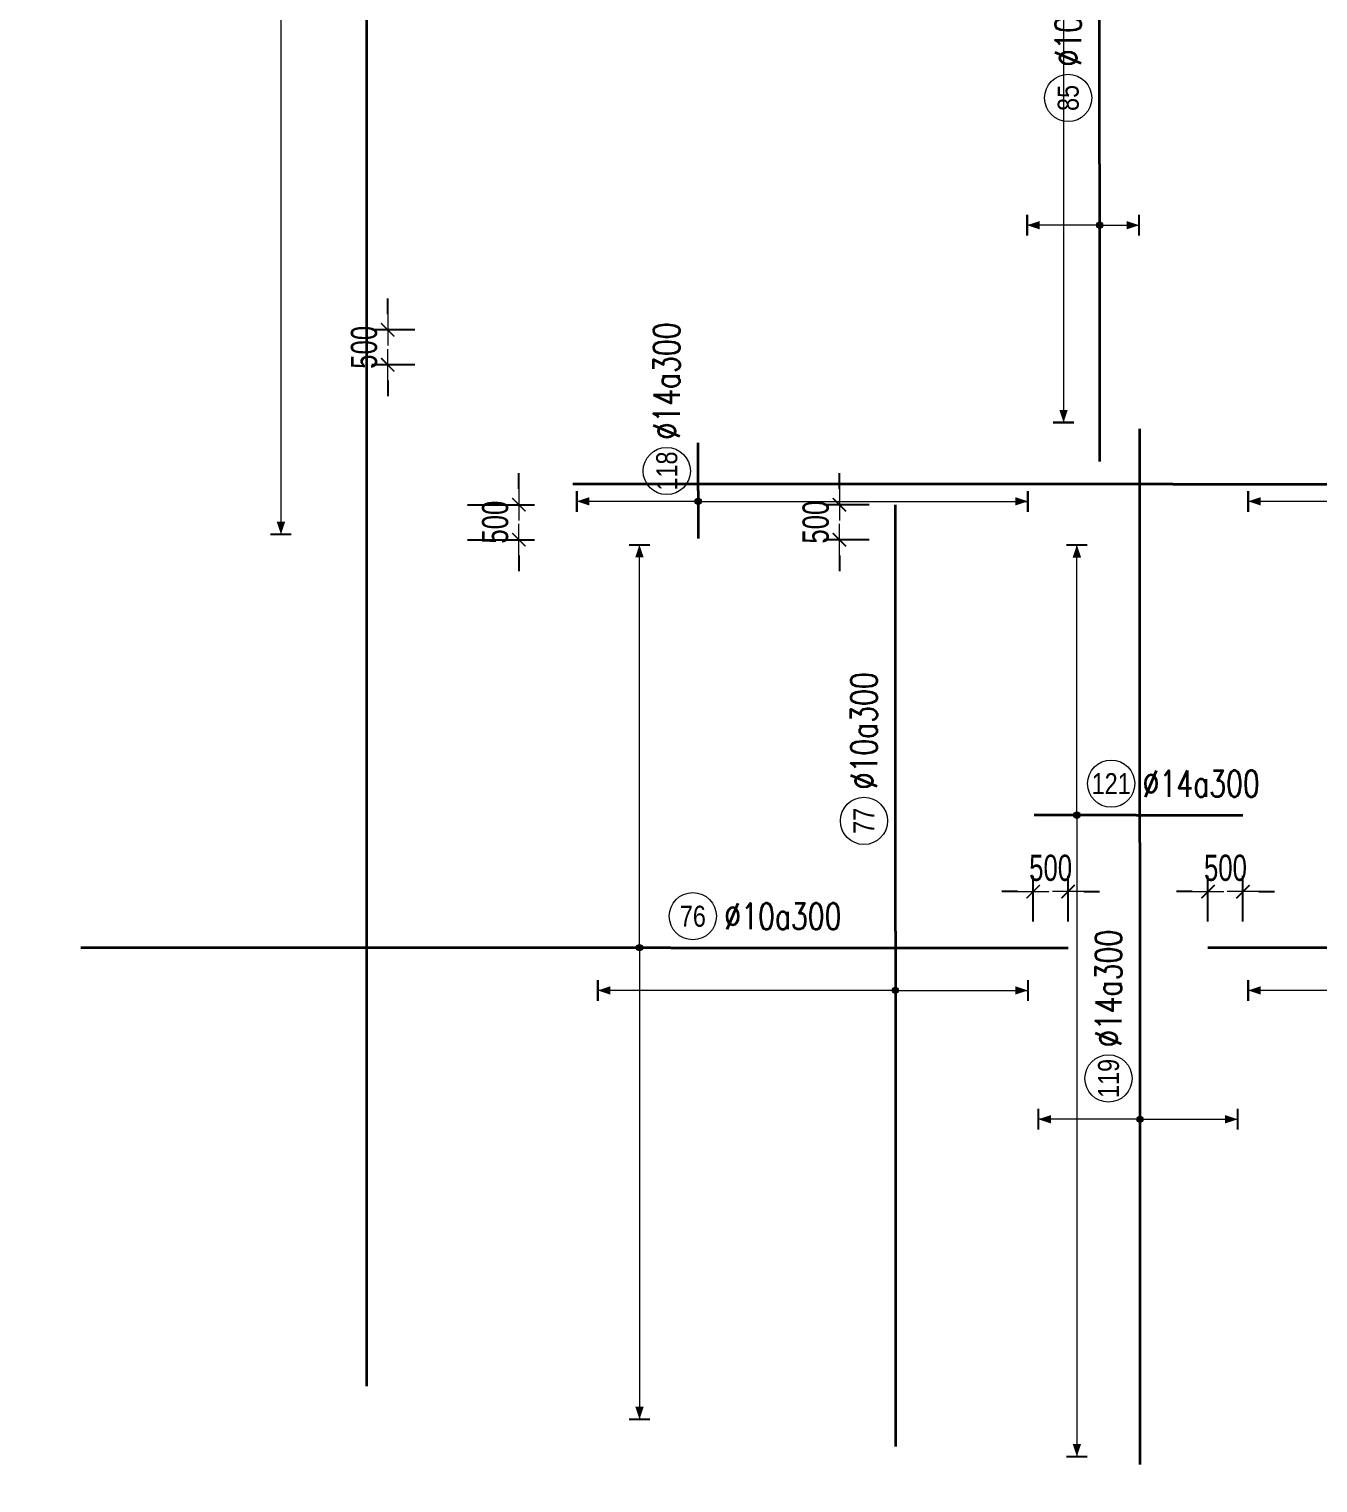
# Model space of a CAD drawing. Header units: millimetres. Extents: x -179076 to 505271, y -26127 to 124331.
# Drawn here: x 29840 to 48273, y 37214 to 58000 of the extents above; entities that cross this region are included whole.
import ezdxf
from ezdxf.enums import TextEntityAlignment as Align

# ---------------------------------------------------------------- set-up
doc = ezdxf.new("R2010")
doc.units = ezdxf.units.MM
doc.layers.get('0').update_dxf_attribs({"lineweight": 20})
doc.layers.get('Defpoints').update_dxf_attribs({"color": 151, "lineweight": 9})
for name, color, linetype, lineweight in [('NDC_S_DIM', 1, 'Continuous', 15), ('NDC_S_REBAR', 4, 'Continuous', 35), ('NDC_S_VN TEXT', 7, 'Continuous', 20)]:
    doc.layers.add(name, color=color, linetype=linetype, lineweight=lineweight)
doc.styles.add('ARIAL', font='arial.ttf', dxfattribs={"width": 0.8})
doc.styles.add('NDC_DIM', font='', dxfattribs={"width": 0.75})
doc.styles.add('NDC_EN TXT', font='romans.shx', dxfattribs={"width": 0.8})
doc.styles.get('NDC_DIM').set_extended_font_data('Dotum')
doc.dimstyles.new('NDC_dim_150', dxfattribs={"dimscale": 150, "dimtxt": 2.5, "dimasz": 1.5, "dimexe": 1.5, "dimexo": 2.5, "dimgap": 1, "dimtad": 1, "dimdec": 0, "dimzin": 0, "dimdsep": 46, "dimtxsty": 'NDC_DIM', "dimblk": 'DIMMARK', "dimcen": 0.09, "dimdle": 1.2, "dimclrd": 1, "dimclre": 1, "dimclrt": 3, "dimadec": 0, "dimazin": 0, "dimtfac": 1, "dimtdec": 0, "dimtix": 1, "dimtofl": 0, "dimtmove": 0, "dimatfit": 3, "dimfxl": 8, "dimfxlon": 1, "dimtolj": 1, "dimtzin": 0, "dimarcsym": 0})

# ---------------------------------------------------------------- blocks, each defined once
blk = doc.blocks.new('DIMMARK')
at = {"layer": 'NDC_S_DIM', "color": 1}
blk.add_line((-1.5, 0), (1, 0), dxfattribs=at)
at = {"layer": 'NDC_S_DIM', "color": 2, "const_width": 0.1}
blk.add_lwpolyline([(-0.424, -0.424), (0.424, 0.424)], dxfattribs=at)
blk = doc.blocks.new('*D231')
at = {"layer": 'Defpoints', "color": 0, "transparency": 16777216}
for p in [(47200, 45668), (46700, 44867), (47200, 44867)]:
    blk.add_point(p, dxfattribs=at)
at = {"layer": 'NDC_S_DIM', "color": 1, "lineweight": -2, "transparency": 16777216}
for p, q in [((46700, 45242), (46700, 45893)), ((47200, 45242), (47200, 45893)), ((46475, 45668), (46250, 45668)), ((47425, 45668), (47650, 45668))]:
    blk.add_line(p, q, dxfattribs=at)
at = {"layer": 'NDC_S_DIM', "color": 1, "lineweight": -2, "transparency": 16777216, "xscale": 225, "yscale": 225, "zscale": 225}
blk.add_blockref('DIMMARK', (46700, 45668), dxfattribs=at)
at = {"layer": 'NDC_S_DIM', "color": 1, "lineweight": -2, "transparency": 16777216, "xscale": 225, "yscale": 225, "zscale": 225, "rotation": 180}
blk.add_blockref('DIMMARK', (47200, 45668), dxfattribs=at)
at = {"layer": 'NDC_S_DIM', "color": 3, "transparency": 16777216, "insert": (46950, 46006), "char_height": 375, "attachment_point": 5, "style": 'NDC_DIM'}
blk.add_mtext('\\A1;500', dxfattribs=at)
blk = doc.blocks.new('*D232')
at = {"layer": 'Defpoints', "color": 0, "transparency": 16777216}
for p in [(44200, 45668), (44200, 44867), (44700, 44867)]:
    blk.add_point(p, dxfattribs=at)
at = {"layer": 'NDC_S_DIM', "color": 1, "lineweight": -2, "transparency": 16777216}
for p, q in [((44200, 45242), (44200, 45893)), ((44700, 45242), (44700, 45893)), ((43975, 45668), (43750, 45668)), ((44925, 45668), (45150, 45668))]:
    blk.add_line(p, q, dxfattribs=at)
at = {"layer": 'NDC_S_DIM', "color": 1, "lineweight": -2, "transparency": 16777216, "xscale": 225, "yscale": 225, "zscale": 225}
blk.add_blockref('DIMMARK', (44200, 45668), dxfattribs=at)
at = {"layer": 'NDC_S_DIM', "color": 1, "lineweight": -2, "transparency": 16777216, "xscale": 225, "yscale": 225, "zscale": 225, "rotation": 180}
blk.add_blockref('DIMMARK', (44700, 45668), dxfattribs=at)
at = {"layer": 'NDC_S_DIM', "color": 3, "transparency": 16777216, "insert": (44450, 46006), "char_height": 375, "attachment_point": 5, "style": 'NDC_DIM'}
blk.add_mtext('\\A1;500', dxfattribs=at)
blk = doc.blocks.new('*D238')
at = {"layer": 'Defpoints', "color": 0, "transparency": 16777216}
for p in [(42230, 51200), (41429, 50700), (42230, 50700)]:
    blk.add_point(p, dxfattribs=at)
at = {"layer": 'NDC_S_DIM', "color": 1, "lineweight": -2, "transparency": 16777216}
for p, q in [((41429, 51425), (41429, 51650)), ((41855, 51200), (41204, 51200)), ((41855, 50700), (41204, 50700)), ((41429, 50475), (41429, 50250))]:
    blk.add_line(p, q, dxfattribs=at)
at = {"layer": 'NDC_S_DIM', "color": 1, "lineweight": -2, "transparency": 16777216, "xscale": 225, "yscale": 225, "zscale": 225}
for p, rotation in [((41429, 51200), 270), ((41429, 50700), 90)]:
    blk.add_blockref('DIMMARK', p, dxfattribs=dict(at, rotation=rotation))
at = {"layer": 'NDC_S_DIM', "color": 3, "transparency": 16777216, "insert": (41091, 50950), "char_height": 375, "attachment_point": 5, "rotation": 90, "style": 'NDC_DIM'}
blk.add_mtext('\\A1;500', dxfattribs=at)
blk = doc.blocks.new('*D240')
at = {"layer": 'Defpoints', "color": 0, "transparency": 16777216}
for p in [(34969, 53700), (35734, 53700), (35734, 53200)]:
    blk.add_point(p, dxfattribs=at)
at = {"layer": 'NDC_S_DIM', "color": 1, "lineweight": -2, "transparency": 16777216}
for p, q in [((34969, 53925), (34969, 54150)), ((35359, 53700), (34744, 53700)), ((35359, 53200), (34744, 53200)), ((34969, 52975), (34969, 52750))]:
    blk.add_line(p, q, dxfattribs=at)
at = {"layer": 'NDC_S_DIM', "color": 1, "lineweight": -2, "transparency": 16777216, "xscale": 225, "yscale": 225, "zscale": 225}
for p, rotation in [((34969, 53700), 270), ((34969, 53200), 90)]:
    blk.add_blockref('DIMMARK', p, dxfattribs=dict(at, rotation=rotation))
at = {"layer": 'NDC_S_DIM', "color": 3, "transparency": 16777216, "insert": (34632, 53450), "char_height": 375, "attachment_point": 5, "rotation": 90, "style": 'NDC_DIM'}
blk.add_mtext('\\A1;500', dxfattribs=at)
blk = doc.blocks.new('*D242')
at = {"layer": 'Defpoints', "color": 0, "transparency": 16777216}
for p in [(35734, 51200), (35734, 50700), (36845, 50700)]:
    blk.add_point(p, dxfattribs=at)
at = {"layer": 'NDC_S_DIM', "color": 1, "lineweight": -2, "transparency": 16777216}
for p, q in [((36845, 51425), (36845, 51650)), ((36109, 51200), (37070, 51200)), ((36109, 50700), (37070, 50700)), ((36845, 50475), (36845, 50250))]:
    blk.add_line(p, q, dxfattribs=at)
at = {"layer": 'NDC_S_DIM', "color": 1, "lineweight": -2, "transparency": 16777216, "xscale": 225, "yscale": 225, "zscale": 225}
for p, rotation in [((36845, 51200), 270), ((36845, 50700), 90)]:
    blk.add_blockref('DIMMARK', p, dxfattribs=dict(at, rotation=rotation))
at = {"layer": 'NDC_S_DIM', "color": 3, "transparency": 16777216, "insert": (36507, 50950), "char_height": 375, "attachment_point": 5, "rotation": 90, "style": 'NDC_DIM'}
blk.add_mtext('\\A1;500', dxfattribs=at)
blk = doc.blocks.new('*U406')
h = blk.add_hatch(color=6)
edge = h.paths.add_edge_path()
edge.add_arc((-2.99, 0), 0.3, 0, 360)
at = {"layer": 'NDC_S_DIM', "color": 8}
for q in [(-2.99, 38.39), (-2.99, -44.96)]:
    blk.add_line((-2.99, 0), q, dxfattribs=at)
for points in [[(-3.99, 38.39, 0.2, 0.2, 0), (-1.99, 38.39, 0, 0, 0)], [(-3.99, -44.96, 0.2, 0.2, 0), (-1.99, -44.96, 0, 0, 0)]]:
    blk.add_lwpolyline(points, format="xyseb", dxfattribs=at)
at = {"layer": 'NDC_S_DIM'}
blk.add_circle((2.1, 3), 2.25, dxfattribs=at)
at = {"layer": 'NDC_S_DIM', "color": 6}
blk.add_circle((-2.99, 0), 0.3, dxfattribs=at)
at = {"layer": 'NDC_S_DIM', "color": 8}
for points in [[(-3.39, 37.19), (-2.99, 38.39), (-2.59, 37.19)], [(-3.39, -43.76), (-2.99, -44.96), (-2.59, -43.76)]]:
    blk.add_solid(points, dxfattribs=at)
at = {"layer": 'NDC_S_REBAR'}
for p, q in [((0, 0), (-56.24, 0)), ((-56.24, 0), (-56.24, 0)), ((0, 0), (37.88, 0)), ((37.88, 0), (37.88, 0)), ((37.88, 0), (37.88, 0)), ((-56.24, 0), (-56.24, 0))]:
    blk.add_line(p, q, dxfattribs=at)
at = {"layer": 'NDC_S_VN TEXT', "color": 3, "style": 'NDC_EN TXT', "width": 0.75}
blk.add_attdef('DKT', (5.1, 1.75), '', height=2.5, dxfattribs=at)
at = {"layer": 'NDC_S_VN TEXT', "style": 'ARIAL', "width": 0.8}
blk.add_attdef('KHT', text='', height=2, dxfattribs=at).set_placement((2.1, 3), align=Align.MIDDLE_CENTER)
blk = doc.blocks.new('*U405')
h = blk.add_hatch(color=6)
edge = h.paths.add_edge_path()
edge.add_arc((-7.93, 0), 0.3, 0, 360)
at = {"layer": 'NDC_S_DIM', "color": 8}
for q in [(-7.93, 38.39), (-7.93, -50.28)]:
    blk.add_line((-7.93, 0), q, dxfattribs=at)
for points in [[(-8.93, 38.39, 0.2, 0.2, 0), (-6.93, 38.39, 0, 0, 0)], [(-8.93, -50.28, 0.2, 0.2, 0), (-6.93, -50.28, 0, 0, 0)]]:
    blk.add_lwpolyline(points, format="xyseb", dxfattribs=at)
at = {"layer": 'NDC_S_DIM'}
blk.add_circle((-2.39, 3), 2.25, dxfattribs=at)
at = {"layer": 'NDC_S_DIM', "color": 6}
blk.add_circle((-7.93, 0), 0.3, dxfattribs=at)
at = {"layer": 'NDC_S_DIM', "color": 8}
for points in [[(-8.33, 37.19), (-7.93, 38.39), (-7.53, 37.19)], [(-8.33, -49.08), (-7.93, -50.28), (-7.53, -49.08)]]:
    blk.add_solid(points, dxfattribs=at)
at = {"layer": 'NDC_S_REBAR'}
for p, q in [((0, 0), (-26.16, 0)), ((-26.16, 0), (-26.16, 0)), ((0, 0), (20.5, 0)), ((20.5, 0), (20.5, 0)), ((20.5, 0), (20.5, 0)), ((-26.16, 0), (-26.16, 0))]:
    blk.add_line(p, q, dxfattribs=at)
at = {"layer": 'NDC_S_VN TEXT', "color": 3, "style": 'NDC_EN TXT', "width": 0.75}
blk.add_attdef('DKT', (0.61, 1.75), '', height=2.5, dxfattribs=at)
at = {"layer": 'NDC_S_VN TEXT', "style": 'ARIAL', "width": 0.8}
blk.add_attdef('KHT', text='', height=2, dxfattribs=at).set_placement((-2.39, 3), align=Align.MIDDLE_CENTER)
blk = doc.blocks.new('*U400')
h = blk.add_hatch(color=6)
edge = h.paths.add_edge_path()
edge.add_arc((-3.55, 0), 0.3, 0, 360)
at = {"layer": 'NDC_S_DIM', "color": 8}
for q in [(-3.55, 46.71), (-3.55, -49.62)]:
    blk.add_line((-3.55, 0), q, dxfattribs=at)
for points in [[(-4.55, 46.71, 0.2, 0.2, 0), (-2.55, 46.71, 0, 0, 0)], [(-4.55, -49.62, 0.2, 0.2, 0), (-2.55, -49.62, 0, 0, 0)]]:
    blk.add_lwpolyline(points, format="xyseb", dxfattribs=at)
at = {"layer": 'NDC_S_DIM'}
blk.add_circle((7.95, 3), 2.25, dxfattribs=at)
at = {"layer": 'NDC_S_DIM', "color": 6}
blk.add_circle((-3.55, 0), 0.3, dxfattribs=at)
at = {"layer": 'NDC_S_DIM', "color": 8}
for points in [[(-3.95, 45.51), (-3.55, 46.71), (-3.15, 45.51)], [(-3.95, -48.42), (-3.55, -49.62), (-3.15, -48.42)]]:
    blk.add_solid(points, dxfattribs=at)
at = {"layer": 'NDC_S_REBAR'}
for p, q in [((0, 0), (-27.56, 0)), ((-27.56, 0), (-27.56, 0)), ((0, 0), (26.07, 0)), ((26.07, 0), (26.07, 0)), ((26.07, 0), (26.07, 0)), ((-27.56, 0), (-27.56, 0))]:
    blk.add_line(p, q, dxfattribs=at)
at = {"layer": 'NDC_S_VN TEXT', "color": 3, "style": 'NDC_EN TXT', "width": 0.75}
blk.add_attdef('DKT', (10.95, 1.75), '', height=2.5, dxfattribs=at)
at = {"layer": 'NDC_S_VN TEXT', "style": 'ARIAL', "width": 0.8}
blk.add_attdef('KHT', text='', height=2, dxfattribs=at).set_placement((7.95, 3), align=Align.MIDDLE_CENTER)
blk = doc.blocks.new('*U395')
h = blk.add_hatch(color=6)
edge = h.paths.add_edge_path()
edge.add_arc((-5.66, 0), 0.3, 0, 360)
at = {"layer": 'NDC_S_DIM', "color": 8}
for q in [(-5.66, 25.75), (-5.66, -61.14)]:
    blk.add_line((-5.66, 0), q, dxfattribs=at)
for points in [[(-6.66, 25.75, 0.2, 0.2, 0), (-4.66, 25.75, 0, 0, 0)], [(-6.66, -61.14, 0.2, 0.2, 0), (-4.66, -61.14, 0, 0, 0)]]:
    blk.add_lwpolyline(points, format="xyseb", dxfattribs=at)
at = {"layer": 'NDC_S_DIM'}
blk.add_circle((-2.39, 3), 2.25, dxfattribs=at)
at = {"layer": 'NDC_S_DIM', "color": 6}
blk.add_circle((-5.66, 0), 0.3, dxfattribs=at)
at = {"layer": 'NDC_S_DIM', "color": 8}
for points in [[(-6.06, 24.55), (-5.66, 25.75), (-5.26, 24.55)], [(-6.06, -59.94), (-5.66, -61.14), (-5.26, -59.94)]]:
    blk.add_solid(points, dxfattribs=at)
at = {"layer": 'NDC_S_REBAR'}
for p, q in [((0, 0), (-9.73, 0)), ((-9.73, 0), (-9.73, 0)), ((0, 0), (10.15, 0)), ((10.15, 0), (10.15, 0)), ((10.15, 0), (10.15, 0)), ((-9.73, 0), (-9.73, 0))]:
    blk.add_line(p, q, dxfattribs=at)
at = {"layer": 'NDC_S_VN TEXT', "color": 3, "style": 'NDC_EN TXT', "width": 0.75}
blk.add_attdef('DKT', (0.61, 1.75), '', height=2.5, dxfattribs=at)
at = {"layer": 'NDC_S_VN TEXT', "style": 'ARIAL', "width": 0.8}
blk.add_attdef('KHT', text='', height=2, dxfattribs=at).set_placement((-2.39, 3), align=Align.MIDDLE_CENTER)
blk = doc.blocks.new('*U391')
at = {"layer": 'NDC_S_REBAR'}
for p in [(0, 0), (-141.5, 0), (-141.5, 0)]:
    blk.add_line(p, (-141.5, 0), dxfattribs=at)
at = {"layer": 'NDC_S_VN TEXT', "color": 3, "style": 'NDC_EN TXT', "width": 0.75}
blk.add_attdef('DKT', (10.95, 1.75), '', height=2.5, dxfattribs=at)
at = {"layer": 'NDC_S_VN TEXT', "style": 'ARIAL', "width": 0.8}
blk.add_attdef('KHT', text='', height=2, dxfattribs=at).set_placement((7.95, 3), align=Align.MIDDLE_CENTER)
blk = doc.blocks.new('*U385')
h = blk.add_hatch(color=6)
edge = h.paths.add_edge_path()
edge.add_arc((-5.66, 0), 0.3, 0, 360)
at = {"layer": 'NDC_S_DIM', "color": 8}
for q in [(-5.66, 28.37), (-5.66, -12.63)]:
    blk.add_line((-5.66, 0), q, dxfattribs=at)
for points in [[(-6.66, 28.37, 0.2, 0.2, 0), (-4.66, 28.37, 0, 0, 0)], [(-6.66, -12.63, 0.2, 0.2, 0), (-4.66, -12.63, 0, 0, 0)]]:
    blk.add_lwpolyline(points, format="xyseb", dxfattribs=at)
at = {"layer": 'NDC_S_DIM'}
blk.add_circle((10.5, 3), 2.25, dxfattribs=at)
at = {"layer": 'NDC_S_DIM', "color": 6}
blk.add_circle((-5.66, 0), 0.3, dxfattribs=at)
at = {"layer": 'NDC_S_DIM', "color": 8}
for points in [[(-6.06, 27.17), (-5.66, 28.37), (-5.26, 27.17)], [(-6.06, -11.43), (-5.66, -12.63), (-5.26, -11.43)]]:
    blk.add_solid(points, dxfattribs=at)
at = {"layer": 'NDC_S_REBAR'}
for p, q in [((0, 0), (-49.13, 0)), ((-49.13, 0), (-49.13, 0)), ((0, 0), (40.64, 0)), ((40.64, 0), (40.64, 0)), ((40.64, 0), (40.64, 0)), ((-49.13, 0), (-49.13, 0))]:
    blk.add_line(p, q, dxfattribs=at)
at = {"layer": 'NDC_S_VN TEXT', "color": 3, "style": 'NDC_EN TXT', "width": 0.75}
blk.add_attdef('DKT', (13.5, 1.75), '', height=2.5, dxfattribs=at)
at = {"layer": 'NDC_S_VN TEXT', "style": 'ARIAL', "width": 0.8}
blk.add_attdef('KHT', text='', height=2, dxfattribs=at).set_placement((10.5, 3), align=Align.MIDDLE_CENTER)
blk = doc.blocks.new('*U384')
h = blk.add_hatch(color=6)
edge = h.paths.add_edge_path()
edge.add_arc((-5.66, 0), 0.3, 0, 360)
at = {"layer": 'NDC_S_DIM', "color": 8}
for q in [(-5.66, 22.82), (-5.66, -16.18)]:
    blk.add_line((-5.66, 0), q, dxfattribs=at)
for points in [[(-6.66, 22.82, 0.2, 0.2, 0), (-4.66, 22.82, 0, 0, 0)], [(-6.66, -16.18, 0.2, 0.2, 0), (-4.66, -16.18, 0, 0, 0)]]:
    blk.add_lwpolyline(points, format="xyseb", dxfattribs=at)
at = {"layer": 'NDC_S_DIM'}
blk.add_circle((-2.39, 3), 2.25, dxfattribs=at)
at = {"layer": 'NDC_S_DIM', "color": 6}
blk.add_circle((-5.66, 0), 0.3, dxfattribs=at)
at = {"layer": 'NDC_S_DIM', "color": 8}
for points in [[(-6.06, 21.62), (-5.66, 22.82), (-5.26, 21.62)], [(-6.06, -14.98), (-5.66, -16.18), (-5.26, -14.98)]]:
    blk.add_solid(points, dxfattribs=at)
at = {"layer": 'NDC_S_REBAR'}
for p, q in [((0, 0), (-52.6, 0)), ((-52.6, 0), (-52.6, 0)), ((0, 0), (40.64, 0)), ((40.64, 0), (40.64, 0)), ((40.64, 0), (40.64, 0)), ((-52.6, 0), (-52.6, 0))]:
    blk.add_line(p, q, dxfattribs=at)
at = {"layer": 'NDC_S_VN TEXT', "color": 3, "style": 'NDC_EN TXT', "width": 0.75}
blk.add_attdef('DKT', (0.61, 1.75), '', height=2.5, dxfattribs=at)
at = {"layer": 'NDC_S_VN TEXT', "style": 'ARIAL', "width": 0.8}
blk.add_attdef('KHT', text='', height=2, dxfattribs=at).set_placement((-2.39, 3), align=Align.MIDDLE_CENTER)
blk = doc.blocks.new('*U376')
h = blk.add_hatch(color=6)
edge = h.paths.add_edge_path()
edge.add_arc((-26.39, 0), 0.3, 0, 360)
at = {"layer": 'NDC_S_DIM', "color": 8}
for q in [(-26.39, 9.68), (-26.39, -9.32)]:
    blk.add_line((-26.39, 0), q, dxfattribs=at)
for points in [[(-27.39, 9.68, 0.2, 0.2, 0), (-25.39, 9.68, 0, 0, 0)], [(-27.39, -9.32, 0.2, 0.2, 0), (-25.39, -9.32, 0, 0, 0)]]:
    blk.add_lwpolyline(points, format="xyseb", dxfattribs=at)
at = {"layer": 'NDC_S_DIM'}
blk.add_circle((-22.5, 3), 2.25, dxfattribs=at)
at = {"layer": 'NDC_S_DIM', "color": 6}
blk.add_circle((-26.39, 0), 0.3, dxfattribs=at)
at = {"layer": 'NDC_S_DIM', "color": 8}
for points in [[(-26.79, 8.48), (-26.39, 9.68), (-25.99, 8.48)], [(-26.79, -8.12), (-26.39, -9.32), (-25.99, -8.12)]]:
    blk.add_solid(points, dxfattribs=at)
at = {"layer": 'NDC_S_REBAR'}
for p, q in [((0, 0), (-59.3, 0)), ((-59.3, 0), (-59.3, 0)), ((0, 0), (39.42, 0)), ((39.42, 0), (39.42, 0)), ((39.42, 0), (39.42, 0)), ((-59.3, 0), (-59.3, 0))]:
    blk.add_line(p, q, dxfattribs=at)
at = {"layer": 'NDC_S_VN TEXT', "color": 3, "style": 'NDC_EN TXT', "width": 0.75}
blk.add_attdef('DKT', (-19.5, 1.75), '', height=2.5, dxfattribs=at)
at = {"layer": 'NDC_S_VN TEXT', "style": 'ARIAL', "width": 0.8}
blk.add_attdef('KHT', text='', height=2, dxfattribs=at).set_placement((-22.5, 3), align=Align.MIDDLE_CENTER)
blk = doc.blocks.new('*U362')
h = blk.add_hatch(color=6)
edge = h.paths.add_edge_path()
edge.add_arc((-1.02, 0), 0.3, 0, 360)
at = {"layer": 'NDC_S_DIM', "color": 8}
for q in [(-1.02, 11.57), (-1.02, -31.43)]:
    blk.add_line((-1.02, 0), q, dxfattribs=at)
for points in [[(-2.02, 11.57, 0.2, 0.2, 0), (-0.02, 11.57, 0, 0, 0)], [(-2.02, -31.43, 0.2, 0.2, 0), (-0.02, -31.43, 0, 0, 0)]]:
    blk.add_lwpolyline(points, format="xyseb", dxfattribs=at)
at = {"layer": 'NDC_S_DIM'}
blk.add_circle((1.87, 3), 2.25, dxfattribs=at)
at = {"layer": 'NDC_S_DIM', "color": 6}
blk.add_circle((-1.02, 0), 0.3, dxfattribs=at)
at = {"layer": 'NDC_S_DIM', "color": 8}
for points in [[(-1.42, 10.37), (-1.02, 11.57), (-0.62, 10.37)], [(-1.42, -30.23), (-1.02, -31.43), (-0.62, -30.23)]]:
    blk.add_solid(points, dxfattribs=at)
at = {"layer": 'NDC_S_REBAR'}
for p, q in [((0, 0), (-4.57, 0)), ((-4.57, 0), (-4.57, 0)), ((0, 0), (4.56, 0)), ((4.56, 0), (4.56, 0)), ((4.56, 0), (4.56, 0)), ((-4.57, 0), (-4.57, 0))]:
    blk.add_line(p, q, dxfattribs=at)
at = {"layer": 'NDC_S_VN TEXT', "color": 3, "style": 'NDC_EN TXT', "width": 0.75}
blk.add_attdef('DKT', (4.87, 1.75), '', height=2.5, dxfattribs=at)
at = {"layer": 'NDC_S_VN TEXT', "style": 'ARIAL', "width": 0.8}
blk.add_attdef('KHT', text='', height=2, dxfattribs=at).set_placement((1.87, 3), align=Align.MIDDLE_CENTER)
blk = doc.blocks.new('*U361')
h = blk.add_hatch(color=6)
edge = h.paths.add_edge_path()
edge.add_arc((-1.02, 0), 0.3, 0, 360)
at = {"layer": 'NDC_S_DIM', "color": 8}
for q in [(-1.02, 15.92), (-1.02, -23.08)]:
    blk.add_line((-1.02, 0), q, dxfattribs=at)
for points in [[(-2.02, 15.92, 0.2, 0.2, 0), (-0.02, 15.92, 0, 0, 0)], [(-2.02, -23.08, 0.2, 0.2, 0), (-0.02, -23.08, 0, 0, 0)]]:
    blk.add_lwpolyline(points, format="xyseb", dxfattribs=at)
at = {"layer": 'NDC_S_DIM'}
blk.add_circle((1.87, 3), 2.25, dxfattribs=at)
at = {"layer": 'NDC_S_DIM', "color": 6}
blk.add_circle((-1.02, 0), 0.3, dxfattribs=at)
at = {"layer": 'NDC_S_DIM', "color": 8}
for points in [[(-1.42, 14.72), (-1.02, 15.92), (-0.62, 14.72)], [(-1.42, -21.88), (-1.02, -23.08), (-0.62, -21.88)]]:
    blk.add_solid(points, dxfattribs=at)
at = {"layer": 'NDC_S_REBAR'}
for p, q in [((0, 0), (-4.57, 0)), ((-4.57, 0), (-4.57, 0)), ((0, 0), (5.9, 0)), ((5.9, 0), (5.9, 0)), ((5.9, 0), (5.9, 0)), ((-4.57, 0), (-4.57, 0))]:
    blk.add_line(p, q, dxfattribs=at)
at = {"layer": 'NDC_S_VN TEXT', "color": 3, "style": 'NDC_EN TXT', "width": 0.75}
blk.add_attdef('DKT', (4.87, 1.75), '', height=2.5, dxfattribs=at)
at = {"layer": 'NDC_S_VN TEXT', "style": 'ARIAL', "width": 0.8}
blk.add_attdef('KHT', text='', height=2, dxfattribs=at).set_placement((1.87, 3), align=Align.MIDDLE_CENTER)
blk = doc.blocks.new('*U357')
at = {"layer": 'NDC_S_REBAR'}
for p, q in [((0, 0), (-57.23, 0)), ((-57.23, 0), (-57.23, 0)), ((0, 0), (281.19, 0)), ((-57.23, 0), (-57.23, 0))]:
    blk.add_line(p, q, dxfattribs=at)
at = {"layer": 'NDC_S_VN TEXT', "style": 'ARIAL', "width": 0.8}
blk.add_attdef('KHT', text='', height=2, dxfattribs=at).set_placement((35.24, -3.03), align=Align.MIDDLE_CENTER)
at = {"layer": 'NDC_S_VN TEXT', "color": 3, "style": 'NDC_EN TXT', "width": 0.75}
blk.add_attdef('DKT', (38.24, -4.28), '', height=2.5, dxfattribs=at)
blk = doc.blocks.new('*U351')
h = blk.add_hatch(color=6)
edge = h.paths.add_edge_path()
edge.add_arc((-5.86, 0), 0.3, 0, 360)
at = {"layer": 'NDC_S_DIM', "color": 8}
for q in [(-5.86, 26.81), (-5.86, -48.19)]:
    blk.add_line((-5.86, 0), q, dxfattribs=at)
for points in [[(-6.86, 26.81, 0.2, 0.2, 0), (-4.86, 26.81, 0, 0, 0)], [(-6.86, -48.19, 0.2, 0.2, 0), (-4.86, -48.19, 0, 0, 0)]]:
    blk.add_lwpolyline(points, format="xyseb", dxfattribs=at)
at = {"layer": 'NDC_S_DIM'}
blk.add_circle((-8.54, 3), 2.25, dxfattribs=at)
at = {"layer": 'NDC_S_DIM', "color": 6}
blk.add_circle((-5.86, 0), 0.3, dxfattribs=at)
at = {"layer": 'NDC_S_DIM', "color": 8}
for points in [[(-6.26, 25.61), (-5.86, 26.81), (-5.46, 25.61)], [(-6.26, -46.99), (-5.86, -48.19), (-5.46, -46.99)]]:
    blk.add_solid(points, dxfattribs=at)
at = {"layer": 'NDC_S_REBAR'}
for p, q in [((0, 0), (-12.62, 0)), ((-12.62, 0), (-12.62, 0)), ((0, 0), (6.44, 0)), ((6.44, 0), (6.44, 0)), ((6.44, 0), (6.44, 0)), ((-12.62, 0), (-12.62, 0))]:
    blk.add_line(p, q, dxfattribs=at)
at = {"layer": 'NDC_S_VN TEXT', "color": 3, "style": 'NDC_EN TXT', "width": 0.75}
blk.add_attdef('DKT', (-5.54, 1.75), '', height=2.5, dxfattribs=at)
at = {"layer": 'NDC_S_VN TEXT', "style": 'ARIAL', "width": 0.8}
blk.add_attdef('KHT', text='', height=2, dxfattribs=at).set_placement((-8.54, 3), align=Align.MIDDLE_CENTER)
blk = doc.blocks.new('*U350')
h = blk.add_hatch(color=6)
edge = h.paths.add_edge_path()
edge.add_arc((-5.86, 0), 0.3, 0, 360)
at = {"layer": 'NDC_S_DIM', "color": 8}
for q in [(-5.86, 6.91), (-5.86, -3.76)]:
    blk.add_line((-5.86, 0), q, dxfattribs=at)
for points in [[(-6.86, 6.91, 0.2, 0.2, 0), (-4.86, 6.91, 0, 0, 0)], [(-6.86, -3.76, 0.2, 0.2, 0), (-4.86, -3.76, 0, 0, 0)]]:
    blk.add_lwpolyline(points, format="xyseb", dxfattribs=at)
at = {"layer": 'NDC_S_DIM'}
blk.add_circle((6.27, 3), 2.25, dxfattribs=at)
at = {"layer": 'NDC_S_DIM', "color": 6}
blk.add_circle((-5.86, 0), 0.3, dxfattribs=at)
at = {"layer": 'NDC_S_DIM', "color": 8}
for points in [[(-6.26, 5.71), (-5.86, 6.91), (-5.46, 5.71)], [(-6.26, -2.56), (-5.86, -3.76), (-5.46, -2.56)]]:
    blk.add_solid(points, dxfattribs=at)
at = {"layer": 'NDC_S_REBAR'}
for p, q in [((0, 0), (-28.37, 0)), ((-28.37, 0), (-28.37, 0)), ((0, 0), (54.03, 0)), ((54.03, 0), (54.03, 0)), ((54.03, 0), (54.03, 0)), ((-28.37, 0), (-28.37, 0))]:
    blk.add_line(p, q, dxfattribs=at)
at = {"layer": 'NDC_S_VN TEXT', "color": 3, "style": 'NDC_EN TXT', "width": 0.75}
blk.add_attdef('DKT', (9.27, 1.75), '', height=2.5, dxfattribs=at)
at = {"layer": 'NDC_S_VN TEXT', "style": 'ARIAL', "width": 0.8}
blk.add_attdef('KHT', text='', height=2, dxfattribs=at).set_placement((6.27, 3), align=Align.MIDDLE_CENTER)

msp = doc.modelspace()

# ---------------------------------------------------------------- block references
at = {"xscale": 150, "yscale": 150, "zscale": 150, "rotation": 90}
msp.add_blockref('*U391', (34665.3, 59824.5), dxfattribs=at)
at = {"xscale": 150, "yscale": 150, "zscale": 150}
for name, p, values in [('*U400', (33975, 58218.7), {'KHT': '120', 'DKT': '%%C14a150'}), ('*U351', (45513.4, 59603.2), {'KHT': '88', 'DKT': '%%C10a200'}), ('*U406', (39018.1, 44866.6), {'KHT': '76', 'DKT': '%%C10a300'}), ('*U395', (45674.1, 46762), {'KHT': '121', 'DKT': '%%c14a300'}), ('*U405', (50624.3, 44866.6), {'KHT': '79', 'DKT': '%%C10a300'})]:
    msp.add_blockref(name, p, dxfattribs=at).add_auto_attribs(values)
at = {"xscale": 150, "yscale": 150, "zscale": 150, "rotation": 90}
for name, p, values in [('*U350', (45150.9, 56075), {'KHT': '85', 'DKT': '%%C10a200'}), ('*U362', (39409.8, 51400.7), {'KHT': '118', 'DKT': '%%c14a300'}), ('*U361', (49662.5, 51400.7), {'KHT': '123', 'DKT': '%%c14a300'}), ('*U376', (45727.4, 46371.8), {'KHT': '119', 'DKT': '%%c14a300'}), ('*U385', (42230.1, 45104.4), {'KHT': '77', 'DKT': '%%C10a300'}), ('*U384', (50698.4, 45104.4), {'KHT': '81', 'DKT': '%%C10a300'})]:
    msp.add_blockref(name, p, dxfattribs=at).add_auto_attribs(values)
at = {"xscale": 150, "yscale": 150, "zscale": 150}
msp.add_blockref('*U357', (46199.8, 51495.1), dxfattribs=at)

# ---------------------------------------------------------------- dimensions: what is measured, and where the dimension line sits
at = {"layer": 'NDC_S_DIM'}
for base, p1, p2, picture, middle in [((34969.3, 53700), (35734.3, 53200), (35734.3, 53700), '*D240', (34631.6, 53450)), ((36844.5, 50700), (35734.3, 51200), (35734.3, 50700), '*D242', (36506.8, 50950)), ((41429.1, 50700), (42230.1, 51200), (42230.1, 50700), '*D238', (41091.3, 50950))]:
    dim = msp.add_linear_dim(base=base, p1=p1, p2=p2, angle=90, dimstyle='NDC_dim_150', dxfattribs=at)
    dim.commit()
    dim.dimension.update_dxf_attribs({"geometry": picture, "text_midpoint": middle})
for base, p1, p2, picture, middle in [((44200, 45667.8), (44700, 44866.6), (44200, 44866.6), '*D232', (44450, 46005.5)), ((47200, 45667.8), (46700, 44866.6), (47200, 44866.6), '*D231', (46950, 46005.5))]:
    dim = msp.add_linear_dim(base=base, p1=p1, p2=p2, dimstyle='NDC_dim_150', dxfattribs=at)
    dim.commit()
    dim.dimension.update_dxf_attribs({"geometry": picture, "text_midpoint": middle})

doc.saveas('drawing.dxf')
